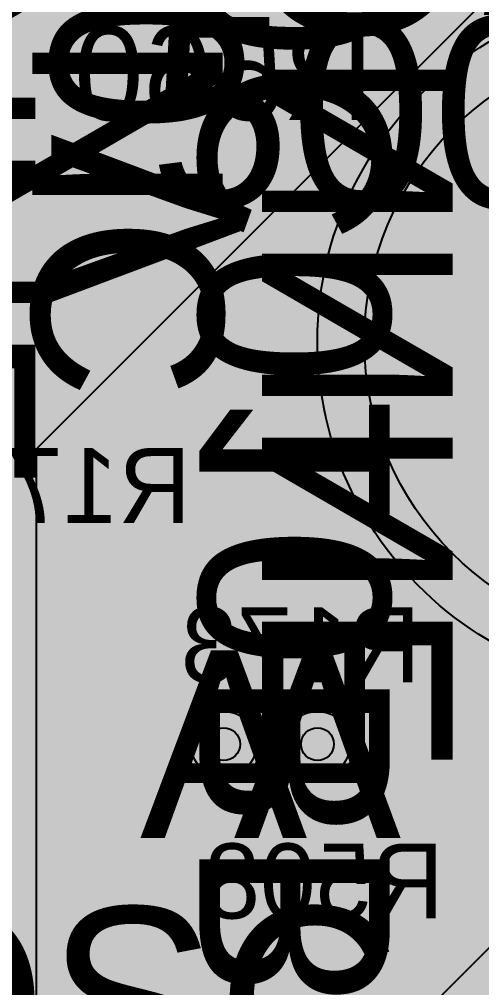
# Model space of a CAD drawing. Extents: x -28 to 199, y -61 to 255.
# Drawn here: x 78.12 to 83.05, y 168.1 to 178.43 of the extents above; entities that cross this region are included whole.
import ezdxf
from ezdxf.enums import TextEntityAlignment as Align

# ---------------------------------------------------------------- set-up
doc = ezdxf.new("R2010")
doc.units = 0
doc.header["$MEASUREMENT"] = 0
for name, color, linetype in [('ASSEMBLY_PART_NUMBERS_BTM', 191, 'CONTINUOUS'), ('ASSEMBLY_PART_NUMBERS_TOP', 102, 'CONTINUOUS'), ('DRILL_DRAWING', 21, 'CONTINUOUS'), ('GENERATED_SILKSCREEN_BTM', 255, 'CONTINUOUS'), ('MOUNTING_HOLE_PADS_LAYER14', 150, 'CONTINUOUS'), ('MOUNTING_HOLE_PADS_LAYER17', 10, 'CONTINUOUS'), ('MOUNTING_HOLE_PADS_LAYER_2', 230, 'CONTINUOUS'), ('MOUNTING_HOLE_PADS_LAYER_3', 81, 'CONTINUOUS'), ('PLANE_DATA_LAYER_TOP', 150, 'CONTINUOUS'), ('PLANE_SHAPES_LAYER_2', 230, 'CONTINUOUS'), ('PLANE_SHAPES_LAYER_3', 81, 'CONTINUOUS'), ('PLANE_SHAPES_LAYER_TOP', 150, 'CONTINUOUS'), ('SILKSCREEN_REF_DES_BTM', 211, 'CONTINUOUS'), ('TRACES_LAYER_BOTTOM', 10, 'CONTINUOUS'), ('TRACES_LAYER_TOP', 150, 'CONTINUOUS'), ('VIA_HOLES_LAYER_2', 30, 'CONTINUOUS'), ('VIA_HOLES_LAYER_3', 30, 'CONTINUOUS'), ('VIA_HOLES_LAYER_BOTTOM', 30, 'CONTINUOUS'), ('VIA_HOLES_LAYER_TOP', 30, 'CONTINUOUS'), ('VIA_PADS_LAYER_2', 230, 'CONTINUOUS'), ('VIA_PADS_LAYER_3', 81, 'CONTINUOUS'), ('VIA_PADS_LAYER_BOTTOM', 10, 'CONTINUOUS'), ('VIA_PADS_LAYER_TOP', 150, 'CONTINUOUS')]:
    doc.layers.add(name, color=color, linetype=linetype)
doc.styles.add('VERIBEST_GERBER_0', font='txt')

msp = doc.modelspace()

# ---------------------------------------------------------------- hatches: boundary and pattern name
at = {"layer": 'PLANE_DATA_LAYER_TOP'}
h = msp.add_hatch(color=256, dxfattribs=at)
h.paths.add_polyline_path([(86.46345, 185.47384, -0.19890996), (86.44113, 185.41995), (76.79709, 175.77591, 0.19891222), (76.65064, 175.42236), (76.65064, 172.0512, -0.41421356), (76.57444, 171.975), (76.55908, 171.975, -0.34960235), (76.48481, 172.03416, 0.51303083), (75.58599, 172.41127, -0.13857401), (75.54611, 172.4), (75.273, 172.4, 0.19891222), (74.91945, 172.25355), (74.86728, 172.20138, -0.19891337), (74.81339, 172.17906), (73.0762, 172.17906, -0.41421356), (73, 172.25526), (73, 177.99999, 0.41421356), (72.99999, 178), (66.25001, 178, 0.41421356), (66.25, 177.99999), (66.25, 172.17423, -0.26441984), (66.21277, 172.10875, 0.06223681), (66.1149, 172.03262), (64.03758, 169.9553, 0.19891222), (63.89113, 169.60175), (63.89113, 163.70176, -0.19890996), (63.86882, 163.64788), (62.49325, 162.27232, -0.19891337), (62.43937, 162.25), (50.8262, 162.25, -0.41421356), (50.75, 162.3262), (50.75, 162.9238, -0.41421356), (50.8262, 163), (51.65, 163, 0.41421356), (52.1, 163.45), (52.1, 164.55, 0.41421356), (51.65, 165), (50.8262, 165, -0.41421356), (50.75, 165.0762), (50.75, 165.24999, 0.41421356), (50.74999, 165.25), (45.59232, 165.25, -0.27336965), (45.52557, 165.28944, 0.46613549), (44.62396, 165.46754, -0.62978567), (44.5, 165.52692), (44.5, 166.46541, -0.41421356), (44.5762, 166.54161), (45.72687, 166.54161, 0.19891222), (46.08042, 166.68806), (47.40897, 168.0166, -0.57455463), (47.53629, 167.98306, 3.37781902), (47.8637, 169.02144, -0.63410753), (47.73901, 169.08022), (47.73901, 171.66978, -0.63410753), (47.8637, 171.72856, 2.12110461), (47.8637, 173.27144, -0.63410753), (47.73901, 173.33022), (47.73901, 175.91978, -0.63410753), (47.8637, 175.97856, 2.12110461), (47.8637, 177.52144, -0.63410753), (47.73901, 177.58022), (47.73901, 177.63997, -0.19890996), (47.76133, 177.69385), (54.79516, 184.72768, -0.19891337), (54.84904, 184.75), (70.49999, 184.75, 0.41421356), (70.5, 184.75001), (70.5, 186.26253, -0.67924677), (70.6317, 186.31474, 2.52213094), (70.6317, 187.68526, -0.67924677), (70.5, 187.73747), (70.5, 188.80253, -0.67924677), (70.6317, 188.85475, 2.52213094), (70.6317, 190.22526, -0.67924677), (70.5, 190.27747), (70.5, 192.38236, -0.41421356), (70.5762, 192.45856), (75.37844, 192.45856, 0.19891222), (75.73199, 192.60501), (77.35466, 194.22768, -0.19891337), (77.40854, 194.25), (80.57383, 194.25, -0.7996942), (80.60652, 194.10497, 0.28956578), (79.75, 192.75, 1), (82.75, 192.75, 0.28956578), (81.89348, 194.10497, -0.7996942), (81.92617, 194.25), (84.07383, 194.25, -0.7996942), (84.10652, 194.10497, 0.28956578), (83.25, 192.75, 1), (86.25, 192.75, 0.28956578), (85.39348, 194.10497, -0.7996942), (85.42617, 194.25), (86.20374, 194.25, -0.19891337), (86.25763, 194.22768), (86.44113, 194.04418, -0.19890996), (86.46345, 193.9903)], flags=0)
h.paths.add_polyline_path([(54.4, 180.5, -1), (55.6, 180.5, -1)], flags=0)
h.paths.add_polyline_path([(57.77476, 179.99969, -0.62139939), (57.7173, 180.12366, 3.40655797), (57.10196, 179.91855, -0.62139556), (57.13037, 179.7849, 5.7138725)], flags=0)
h.paths.add_polyline_path([(58.65, 180.5, -1), (59.85, 180.5, -1)], flags=0)
h.paths.add_polyline_path([(57.25, 175.5, -1), (60.25, 175.5, -1)], flags=0)
h.paths.add_polyline_path([(59, 168.5, -1), (61, 168.5, -1)], flags=0)
h.paths.add_polyline_path([(59.25, 179, -1), (61.25, 179, -1)], flags=0)
h.paths.add_polyline_path([(60, 173.5, -1), (62, 173.5, -1)], flags=0)
h.paths.add_polyline_path([(60.9, 167.5, -1), (62.1, 167.5, -1)], flags=0)
h.paths.add_polyline_path([(60.9, 171.5, -1), (62.1, 171.5, -1)], flags=0)
h.paths.add_polyline_path([(60.9, 180.5, -1), (62.1, 180.5, -1)], flags=0)
h.paths.add_polyline_path([(63.64804, 179.91855, 3.40655797), (63.0327, 180.12366, -0.62139939), (62.97524, 179.99969, 5.7138725), (63.61963, 179.7849, -0.62139556)], flags=0)
h.paths.add_polyline_path([(74, 179.25, -1), (76, 179.25, -1)], flags=0)
h.paths.add_polyline_path([(76.5, 179.25, -1), (78.5, 179.25, -1)], flags=0)
h.paths.add_polyline_path([(78, 181, -1), (81, 181, -1)], flags=0)
h.paths.add_polyline_path([(80.25, 187, -1), (83.25, 187, -1)], flags=0)
msp.add_hatch(color=256, dxfattribs=at).paths.add_polyline_path([(86.5, 181.6738, 0.41421356), (86.4238, 181.75), (86.23176, 181.75, 0.19891337), (86.17788, 181.72768), (78.32296, 173.87276, 0.19890996), (78.30064, 173.81888), (78.30064, 173.81888), (78.30064, 166.97052, -0.19891222), (78.1542, 166.61696), (77.5919, 166.05466, 0.19890996), (77.56958, 166.00078), (77.56958, 166.00078, 0.30774856), (77.61776, 165.92992, -0.30774784), (78.25, 165), (78.25, 165, -0.82743842), (76.32008, 164.63224, 0.5397055), (76.19534, 164.6581), (73.02232, 161.48508, 0.19890996), (73, 161.4312), (73, 161.4312), (73, 155.78002), (73, 155.78002, 0.66818199), (73.13008, 155.72614), (74.98008, 157.57614, 0.19890996), (75.0024, 157.63002), (75.0024, 157.63002), (75.0024, 161.65087, -0.19891222), (75.14884, 162.00442), (76.84398, 163.69955, -0.19891222), (77.19753, 163.846), (78.41925, 163.846, 0.19891337), (78.47313, 163.86832), (85.86228, 171.25746, 0.19890996), (85.8846, 171.31134), (85.8846, 171.31134, 0.47891425), (85.79208, 171.38578, -0.47891231), (81.3, 175, -0.53255377), (86.39507, 178.42692, 0.53255429), (86.5, 178.4975)], flags=0)
at = {"layer": 'PLANE_SHAPES_LAYER_2'}
h = msp.add_hatch(color=256, dxfattribs=at)
h.paths.add_polyline_path([(169.5, 129.25), (149.5, 129.25), (142.25, 122), (142.25, 90.5), (147.5, 90.5), (147.5, 80), (154, 80), (154, 69.25), (131.75, 69.25), (131.75, 73.25), (121.25, 73.25), (121.25, 81), (110.5, 81), (110.5, 125.75), (106.5, 125.75), (106.5, 128.75), (93.5, 128.75), (93.5, 120.25), (91.75, 120.25), (91.75, 121.5), (80, 121.5), (80, 118.25), (73.25, 118.25), (73.25, 124.5), (67.5, 124.5), (67.5, 128), (57.75, 128), (57.75, 120.25), (55.25, 120.25), (55.25, 121.5), (47.5, 121.5), (47.5, 119), (35, 119), (35, 134.75), (32.75, 134.75), (32.75, 159.75), (29.25, 159.75), (29.25, 175.25), (22.5, 175.25), (22.5, 195.25), (17.25, 195.25), (17.25, 198), (22.5, 198), (22.5, 216.5), (40.25, 216.5), (40.25, 235.5), (54.5, 235.5), (54.5, 254), (87.25, 254), (87.25, 236.25), (86.25, 236.25), (86.25, 228.75), (81, 228.75), (81, 218.75), (95.25, 218.75), (95.25, 194.5), (87, 194.5), (87, 172), (131.1, 172), (131.1, 208.75), (115.5, 208.75), (115.5, 213.75), (106.75, 213.75), (106.75, 218.75), (110.25, 222.25), (110.25, 226.25), (142.5, 226.25), (142.5, 221.5), (160.5, 221.5), (160.5, 240.75), (169.5, 240.75)])
h.paths.add_polyline_path([(35.5, 149.5), (41.75, 149.5), (41.75, 152), (39.25, 152), (39.25, 154), (37.75, 154), (37.75, 152), (35.5, 152)], flags=16)
h.paths.add_polyline_path([(37.5, 125.75), (37.5, 128.75), (42.75, 128.75), (42.75, 125.75)], flags=16)
h.paths.add_polyline_path([(52, 127.75), (52, 130.75), (54.25, 130.75), (54.25, 127.75)], flags=16)
h.paths.add_polyline_path([(50.75, 219.5), (50.75, 226.5), (71.75, 226.5), (71.75, 219.5)], flags=16)
h.paths.add_polyline_path([(66.5, 150.75), (66.5, 177.5), (72.25, 177.5), (72.25, 150.75)], flags=16)
h.paths.add_polyline_path([(47.25, 185.25), (73, 185.25), (73, 188.25), (70.25, 188.25), (70.25, 191), (47.25, 191)], flags=16)
h.paths.add_polyline_path([(84.5, 208), (84.5, 212.75), (85, 212.75), (85, 208)], flags=16)
h.paths.add_polyline_path([(61.5, 137.25), (87.75, 137.25), (87.75, 140.5), (84.75, 140.5), (84.75, 143), (61.5, 143)], flags=16)
h.paths.add_polyline_path([(88.75, 127), (88.75, 130), (91, 130), (91, 127)], flags=16)
h.paths.add_polyline_path([(85.5, 130.25), (85.5, 132.5), (91, 132.5), (91, 130.25)], flags=16)
h.paths.add_polyline_path([(108.75, 142.25), (135.75, 142.25), (135.75, 145.75), (132.25, 145.75), (132.25, 149), (108.75, 149)], flags=16)
h.paths.add_polyline_path([(114.25, 126.75), (140.75, 126.75), (140.75, 129.75), (137.25, 129.75), (137.25, 133), (114.25, 133)], flags=16)
h.paths.add_polyline_path([(155.25, 180.25), (166.25, 180.25), (166.25, 186.25), (152.25, 186.25), (152.25, 183), (155.25, 183)], flags=16)
at = {"layer": 'PLANE_SHAPES_LAYER_3'}
h = msp.add_hatch(color=256, dxfattribs=at)
h.paths.add_polyline_path([(169.5, 129.25), (149.5, 129.25), (142.25, 122), (142.25, 90.5), (147.5, 90.5), (147.5, 80), (154, 80), (154, 69.25), (131.75, 69.25), (131.75, 73.25), (121.25, 73.25), (121.25, 81), (110.5, 81), (110.5, 125.75), (106.5, 125.75), (106.5, 128.75), (93.5, 128.75), (93.5, 120.25), (91.75, 120.25), (91.75, 121.5), (80, 121.5), (80, 118.25), (73.25, 118.25), (73.25, 124.5), (67.5, 124.5), (67.5, 127.75), (58.25, 127.75), (58.25, 130.25), (88.75, 130.25), (88.75, 127), (91, 127), (91, 132.5), (55, 132.5), (55, 131.25), (52, 131.25), (52, 127.75), (55, 127.75), (55, 127.25), (57.75, 127.25), (57.75, 120.25), (55.25, 120.25), (55.25, 121.5), (47.5, 121.5), (47.5, 119), (35, 119), (35, 134.75), (32.75, 134.75), (32.75, 159.75), (29.25, 159.75), (29.25, 175.25), (22.5, 175.25), (22.5, 195.25), (17.25, 195.25), (17.25, 198), (22.5, 198), (22.5, 216.5), (40.25, 216.5), (40.25, 235.5), (54.5, 235.5), (54.5, 254), (87.25, 254), (87.25, 236.25), (86.25, 236.25), (86.25, 228.75), (81, 228.75), (81, 218.75), (95.25, 218.75), (95.25, 194.5), (87, 194.5), (87, 172), (131.1, 172), (131.1, 208.75), (115.5, 208.75), (115.5, 213.75), (106.75, 213.75), (106.75, 218.75), (110.25, 222.25), (110.25, 226.25), (142.5, 226.25), (142.5, 221.5), (160.5, 221.5), (160.5, 240.75), (169.5, 240.75)])
h.paths.add_polyline_path([(35.5, 149.5), (41.75, 149.5), (41.75, 152), (39.25, 152), (39.25, 154), (37.75, 154), (37.75, 152), (35.5, 152)], flags=16)
h.paths.add_polyline_path([(37.5, 125.75), (37.5, 128.75), (42.75, 128.75), (42.75, 125.75)], flags=16)
h.paths.add_polyline_path([(50.75, 219.5), (50.75, 226.5), (71.75, 226.5), (71.75, 219.5)], flags=16)
h.paths.add_polyline_path([(66.5, 150.75), (66.5, 177.5), (72.25, 177.5), (72.25, 150.75)], flags=16)
h.paths.add_polyline_path([(47.25, 185.25), (73, 185.25), (73, 188.25), (70.25, 188.25), (70.25, 191), (47.25, 191)], flags=16)
h.paths.add_polyline_path([(84.5, 208), (84.5, 212.75), (85, 212.75), (85, 208)], flags=16)
h.paths.add_polyline_path([(61.5, 137.25), (87.75, 137.25), (87.75, 140.5), (84.75, 140.5), (84.75, 143), (61.5, 143)], flags=16)
h.paths.add_polyline_path([(108.75, 142.25), (135.75, 142.25), (135.75, 145.75), (132.25, 145.75), (132.25, 149), (108.75, 149)], flags=16)
h.paths.add_polyline_path([(114.25, 126.75), (140.75, 126.75), (140.75, 129.75), (137.25, 129.75), (137.25, 133), (114.25, 133)], flags=16)
h.paths.add_polyline_path([(155.25, 180.25), (166.25, 180.25), (166.25, 186.25), (152.25, 186.25), (152.25, 183), (155.25, 183)], flags=16)
at = {"layer": 'VIA_HOLES_LAYER_2'}
h = msp.add_hatch(color=256, dxfattribs=at)
edge = h.paths.add_edge_path()
edge.add_arc((80.3, 170.7), 0.175, 0, 360)
h = msp.add_hatch(color=256, dxfattribs=at)
edge = h.paths.add_edge_path()
edge.add_arc((81.3, 170.7), 0.175, 0, 360)
at = {"layer": 'VIA_HOLES_LAYER_3'}
h = msp.add_hatch(color=256, dxfattribs=at)
edge = h.paths.add_edge_path()
edge.add_arc((80.3, 170.7), 0.175, 0, 360)
h = msp.add_hatch(color=256, dxfattribs=at)
edge = h.paths.add_edge_path()
edge.add_arc((81.3, 170.7), 0.175, 0, 360)
at = {"layer": 'VIA_HOLES_LAYER_BOTTOM'}
h = msp.add_hatch(color=256, dxfattribs=at)
edge = h.paths.add_edge_path()
edge.add_arc((80.3, 170.7), 0.175, 0, 360)
h = msp.add_hatch(color=256, dxfattribs=at)
edge = h.paths.add_edge_path()
edge.add_arc((81.3, 170.7), 0.175, 0, 360)
at = {"layer": 'VIA_HOLES_LAYER_TOP'}
h = msp.add_hatch(color=256, dxfattribs=at)
edge = h.paths.add_edge_path()
edge.add_arc((80.3, 170.7), 0.175, 0, 360)
h = msp.add_hatch(color=256, dxfattribs=at)
edge = h.paths.add_edge_path()
edge.add_arc((81.3, 170.7), 0.175, 0, 360)

# ---------------------------------------------------------------- linework, layer by layer
at = {"layer": 'GENERATED_SILKSCREEN_BTM', "const_width": 0.15}
for points in [[(78.921, 178.202), (78.753, 178.339), (78.749, 178.34), (78.747, 178.341), (78.745, 178.342), (78.741, 178.343), (78.404, 178.343), (78.4, 178.342), (78.398, 178.341), (78.395, 178.34), (78.391, 178.339), (78.223, 178.202), (78.22, 178.197), (78.219, 178.193), (78.217, 178.19), (78.216, 178.186), (78.216, 177.5), (78.217, 177.497), (78.219, 177.49), (78.22, 177.488), (78.223, 177.484), (78.391, 177.347), (78.395, 177.346), (78.398, 177.345), (78.399, 177.344), (78.401, 177.343), (78.404, 177.343), (78.741, 177.343), (78.745, 177.344), (78.749, 177.345), (78.753, 177.347), (78.921, 177.484), (78.924, 177.486), (78.925, 177.487), (78.927, 177.49), (78.929, 177.497), (78.93, 177.5), (78.93, 178.186), (78.929, 178.19), (78.927, 178.193), (78.926, 178.197), (78.921, 178.202)], [(78.798, 177.434), (78.735, 177.384), (78.412, 177.384), (78.256, 177.51), (78.256, 178.176), (78.315, 178.223), (78.798, 177.434)], [(78.889, 178.176), (78.889, 177.51), (78.83, 177.46), (78.346, 178.249), (78.412, 178.302), (78.735, 178.302), (78.889, 178.176)], [(79.336, 178.339), (79.168, 178.202), (79.164, 178.197), (79.162, 178.189), (79.163, 178.183), (79.165, 178.178), (79.168, 178.174), (79.173, 178.17), (79.178, 178.167), (79.183, 178.166), (79.188, 178.166), (79.192, 178.169), (79.356, 178.302), (79.68, 178.302), (79.834, 178.176), (79.834, 177.817), (79.698, 177.928), (79.694, 177.929), (79.692, 177.93), (79.691, 177.93), (79.691, 177.931), (79.686, 177.932), (79.349, 177.932), (79.345, 177.931), (79.345, 177.93), (79.343, 177.93), (79.34, 177.929), (79.337, 177.928), (79.168, 177.792), (79.167, 177.789), (79.165, 177.788), (79.164, 177.787), (79.164, 177.785), (79.162, 177.778), (79.161, 177.775), (79.161, 177.5), (79.162, 177.495), (79.164, 177.491), (79.165, 177.487), (79.168, 177.484), (79.336, 177.347), (79.341, 177.345), (79.342, 177.344), (79.345, 177.344), (79.346, 177.343), (79.347, 177.343), (79.349, 177.343), (79.686, 177.343), (79.69, 177.344), (79.694, 177.345), (79.698, 177.347), (79.866, 177.484), (79.869, 177.486), (79.87, 177.487), (79.872, 177.49), (79.874, 177.497), (79.875, 177.5), (79.875, 178.186), (79.874, 178.191), (79.872, 178.195), (79.87, 178.197), (79.869, 178.199), (79.866, 178.202), (79.698, 178.339), (79.694, 178.34), (79.692, 178.341), (79.69, 178.342), (79.686, 178.343), (79.349, 178.343), (79.345, 178.342), (79.343, 178.341), (79.34, 178.34), (79.336, 178.339)], [(80.632, 177.999), (80.636, 177.998), (80.639, 177.997), (80.643, 177.995), (80.779, 177.885), (80.779, 178.302), (80.126, 178.302), (80.119, 178.304), (80.113, 178.308), (80.11, 178.315), (80.109, 178.322), (80.11, 178.33), (80.113, 178.336), (80.119, 178.341), (80.126, 178.343), (80.801, 178.343), (80.808, 178.341), (80.814, 178.336), (80.819, 178.33), (80.821, 178.323), (80.821, 177.842), (80.82, 177.835), (80.817, 177.83), (80.813, 177.827), (80.806, 177.825), (80.802, 177.823), (80.797, 177.822), (80.792, 177.823), (80.788, 177.826), (80.625, 177.959), (80.302, 177.959), (80.146, 177.832), (80.146, 177.51), (80.302, 177.385), (80.625, 177.385), (80.788, 177.517), (80.795, 177.52), (80.801, 177.52), (80.808, 177.516), (80.813, 177.511), (80.817, 177.504), (80.819, 177.497), (80.818, 177.493), (80.817, 177.49), (80.815, 177.487), (80.812, 177.485), (80.643, 177.347), (80.64, 177.345), (80.636, 177.345), (80.632, 177.343), (80.295, 177.343), (80.293, 177.343), (80.291, 177.344), (80.29, 177.344), (80.288, 177.345), (80.286, 177.345), (80.282, 177.347), (80.113, 177.485), (80.11, 177.488), (80.109, 177.49), (80.107, 177.496), (80.106, 177.5), (80.106, 177.842), (80.107, 177.846), (80.109, 177.852), (80.109, 177.854), (80.111, 177.855), (80.112, 177.857), (80.113, 177.859), (80.282, 177.995), (80.287, 177.997), (80.291, 177.998), (80.295, 177.999), (80.632, 177.999)], [(81.057, 177.963), (81.054, 177.965), (81.053, 177.97), (81.051, 177.975), (81.05, 177.98), (81.05, 178.186), (81.051, 178.191), (81.053, 178.194), (81.053, 178.197), (81.054, 178.198), (81.056, 178.199), (81.057, 178.201), (81.227, 178.339), (81.232, 178.341), (81.236, 178.342), (81.24, 178.343), (81.744, 178.343), (81.753, 178.341), (81.759, 178.336), (81.764, 178.33), (81.766, 178.323), (81.766, 177.363), (81.764, 177.355), (81.759, 177.35), (81.753, 177.347), (81.746, 177.346), (81.738, 177.347), (81.731, 177.35), (81.726, 177.355), (81.724, 177.363), (81.724, 177.823), (81.254, 177.823), (81.09, 177.357), (81.086, 177.35), (81.079, 177.346), (81.072, 177.345), (81.065, 177.347), (81.059, 177.35), (81.054, 177.355), (81.052, 177.362), (81.053, 177.37), (81.217, 177.836), (81.057, 177.963)], [(81.724, 178.302), (81.246, 178.302), (81.09, 178.176), (81.09, 177.99), (81.246, 177.863), (81.724, 177.863), (81.724, 178.302)], [(79.834, 177.765), (79.834, 177.51), (79.68, 177.384), (79.357, 177.384), (79.201, 177.51), (79.201, 177.765), (79.357, 177.892), (79.68, 177.892), (79.834, 177.765)], [(78.9712, 173.0792), (78.9776, 173.0776), (78.9816, 173.0744), (78.9832, 173.0688), (78.984, 173.0624), (78.9832, 173.0568), (78.9816, 173.0512), (78.9776, 173.0472), (78.9712, 173.0464), (78.6592, 173.0464), (78.6536, 173.0472), (78.6488, 173.0512), (78.6464, 173.0568), (78.6456, 173.0624), (78.6464, 173.0688), (78.6488, 173.0744), (78.6536, 173.0776), (78.6592, 173.0792), (78.8, 173.0792), (78.8, 173.8304), (78.8008, 173.836), (78.8032, 173.84), (78.8072, 173.8424), (78.8128, 173.8432), (78.8168, 173.844), (78.8208, 173.844), (78.824, 173.8424), (78.8272, 173.8392), (78.9832, 173.62), (78.9848, 173.6168), (78.9856, 173.6144), (78.9856, 173.6088), (78.9832, 173.604), (78.9792, 173.6), (78.9744, 173.5968), (78.9688, 173.5952), (78.9656, 173.5952), (78.9632, 173.596), (78.9592, 173.6008), (78.8312, 173.78), (78.8312, 173.0792), (78.9712, 173.0792)], [(77.8032, 173.8464), (78.3432, 173.8464), (78.3488, 173.8448), (78.3536, 173.8408), (78.356, 173.836), (78.3568, 173.8296), (78.356, 173.824), (78.3536, 173.8184), (78.3488, 173.8144), (78.3432, 173.8136), (77.8304, 173.8136), (78.248, 173.0704)], [(78.248, 173.0704), (78.2496, 173.0648), (78.2488, 173.0592), (78.2456, 173.0544), (78.2408, 173.0512), (78.2352, 173.0496), (78.2296, 173.0488), (78.2248, 173.0504), (78.2208, 173.0552), (77.7896, 173.8224)], [(79.276, 173.5424), (79.2736, 173.544), (79.2728, 173.548), (79.2712, 173.552), (79.2704, 173.556), (79.2704, 173.7208), (79.2712, 173.7248), (79.2728, 173.7272), (79.2728, 173.7296), (79.2736, 173.7304), (79.2752, 173.7312), (79.276, 173.7328), (79.412, 173.8432), (79.416, 173.8448), (79.4192, 173.8456), (79.4224, 173.8464), (79.8256, 173.8464), (79.8328, 173.8448), (79.8376, 173.8408), (79.8416, 173.836), (79.8432, 173.8304), (79.8432, 173.0624), (79.8416, 173.056), (79.8376, 173.052), (79.8328, 173.0496), (79.8272, 173.0488), (79.8208, 173.0496), (79.8152, 173.052), (79.8112, 173.056), (79.8096, 173.0624), (79.8096, 173.4304), (79.4336, 173.4304), (79.3024, 173.0576), (79.2992, 173.052), (79.2936, 173.0488), (79.288, 173.048), (79.2824, 173.0496), (79.2776, 173.052), (79.2736, 173.056), (79.272, 173.0616), (79.2728, 173.068), (79.404, 173.4408), (79.276, 173.5424)], [(79.8096, 173.8136), (79.4272, 173.8136), (79.3024, 173.7128), (79.3024, 173.564), (79.4272, 173.4624), (79.8096, 173.4624), (79.8096, 173.8136)], [(81.4212, 171.3792), (81.4276, 171.3776), (81.4316, 171.3744), (81.4332, 171.3688), (81.434, 171.3624), (81.4332, 171.3568), (81.4316, 171.3512), (81.4276, 171.3472), (81.4212, 171.3464), (81.1092, 171.3464), (81.1036, 171.3472), (81.0988, 171.3512), (81.0964, 171.3568), (81.0956, 171.3624), (81.0964, 171.3688), (81.0988, 171.3744), (81.1036, 171.3776), (81.1092, 171.3792), (81.25, 171.3792), (81.25, 172.1304), (81.2508, 172.136), (81.2532, 172.14), (81.2572, 172.1424), (81.2628, 172.1432), (81.2668, 172.144), (81.2708, 172.144), (81.274, 172.1424), (81.2772, 172.1392), (81.4332, 171.92), (81.4348, 171.9168), (81.4356, 171.9144), (81.4356, 171.9088), (81.4332, 171.904), (81.4292, 171.9), (81.4244, 171.8968), (81.4188, 171.8952), (81.4156, 171.8952), (81.4132, 171.896), (81.4092, 171.9008), (81.2812, 172.08), (81.2812, 171.3792), (81.4212, 171.3792)], [(79.9108, 171.3496), (80.046, 171.4592), (80.0484, 171.4608), (80.05, 171.4632), (80.0508, 171.4656), (80.0508, 171.468), (80.05, 171.4736), (80.0468, 171.4792), (80.0428, 171.4832), (80.038, 171.4864), (80.0324, 171.4872), (80.0268, 171.4856), (79.8964, 171.3792), (79.638, 171.3792), (79.5132, 171.48), (79.5132, 171.6288), (79.6364, 171.7304), (79.7692, 171.7304), (79.7756, 171.732), (79.7796, 171.7352), (79.782, 171.7408), (79.7828, 171.7464), (79.782, 171.752), (79.7796, 171.7568), (79.7756, 171.7608), (79.7692, 171.7624), (79.6364, 171.7624), (79.5132, 171.864), (79.5132, 172.0128), (79.638, 172.1136), (79.8964, 172.1136), (80.0268, 172.0072), (80.0324, 172.0056), (80.038, 172.0064), (80.0428, 172.0088), (80.0468, 172.0136), (80.05, 172.0184), (80.0508, 172.024), (80.0508, 172.0272), (80.05, 172.0296), (80.0484, 172.032), (80.046, 172.0336), (79.9108, 172.1432), (79.9084, 172.144), (79.906, 172.1448), (79.9052, 172.1456), (79.902, 172.1464), (79.6324, 172.1464), (79.6284, 172.1456), (79.6268, 172.1448), (79.6252, 172.144), (79.622, 172.1432), (79.4868, 172.0336), (79.4844, 172.0296), (79.4836, 172.0264), (79.482, 172.024), (79.4812, 172.0208), (79.4812, 171.856), (79.482, 171.8536), (79.4836, 171.848), (79.4844, 171.844), (79.4868, 171.8424), (79.6044, 171.7464), (79.4868, 171.6504), (79.486, 171.6488), (79.4844, 171.6472), (79.4836, 171.6464), (79.4836, 171.6448), (79.482, 171.6392), (79.4812, 171.6368), (79.4812, 171.472), (79.482, 171.468), (79.4836, 171.4648), (79.4844, 171.4616), (79.4868, 171.4592), (79.622, 171.3496), (79.6252, 171.348), (79.626, 171.3472), (79.6284, 171.3472), (79.6292, 171.3464), (79.63, 171.3464), (79.6324, 171.3464), (79.902, 171.3464), (79.9052, 171.3472), (79.9084, 171.348), (79.9108, 171.3496)], [(80.698, 171.3704), (80.6996, 171.3648), (80.6988, 171.3592), (80.6956, 171.3544), (80.6908, 171.3512), (80.6852, 171.3496), (80.6796, 171.3488), (80.6748, 171.3504), (80.6708, 171.3552), (80.2396, 172.1224), (80.238, 172.1264), (80.238, 172.1296), (80.238, 172.1328), (80.2396, 172.136), (80.242, 172.1408), (80.2452, 172.144), (80.2492, 172.1456), (80.2532, 172.1464), (80.7932, 172.1464), (80.7988, 172.1448), (80.8036, 172.1408), (80.806, 172.136), (80.8068, 172.1296), (80.806, 172.124), (80.8036, 172.1184), (80.7988, 172.1144), (80.7932, 172.1136), (80.2804, 172.1136), (80.698, 171.3704)], [(81.726, 171.8424), (81.7236, 171.844), (81.7228, 171.848), (81.7212, 171.852), (81.7204, 171.856), (81.7204, 172.0208), (81.7212, 172.0248), (81.7228, 172.0272), (81.7228, 172.0296), (81.7236, 172.0304), (81.7252, 172.0312), (81.726, 172.0328), (81.862, 172.1432), (81.866, 172.1448), (81.8692, 172.1456), (81.8724, 172.1464), (82.2756, 172.1464), (82.2828, 172.1448), (82.2876, 172.1408), (82.2916, 172.136), (82.2932, 172.1304), (82.2932, 171.3624), (82.2916, 171.356), (82.2876, 171.352), (82.2828, 171.3496), (82.2772, 171.3488), (82.2708, 171.3496), (82.2652, 171.352), (82.2612, 171.356), (82.2596, 171.3624), (82.2596, 171.7304), (81.8836, 171.7304), (81.7524, 171.3576), (81.7492, 171.352), (81.7436, 171.3488), (81.738, 171.348), (81.7324, 171.3496), (81.7276, 171.352), (81.7236, 171.356), (81.722, 171.3616), (81.7228, 171.368), (81.854, 171.7408), (81.726, 171.8424)], [(82.2596, 172.1136), (81.8772, 172.1136), (81.7524, 172.0128), (81.7524, 171.864), (81.8772, 171.7624), (82.2596, 171.7624), (82.2596, 172.1136)], [(79.7376, 169.3312), (79.7632, 169.2544), (79.7376, 169.1776), (79.7376, 169.1752), (79.7368, 169.172), (79.7368, 168.9248), (79.7368, 168.9224), (79.7376, 168.92), (79.7384, 168.9168), (79.7416, 168.9136), (79.8216, 168.8312), (79.8256, 168.828), (79.8296, 168.8272), (79.8328, 168.8264), (80.1264, 168.8264), (80.1288, 168.8264), (80.1312, 168.8272), (80.1344, 168.828), (80.1376, 168.8312), (80.2176, 168.9136), (80.2216, 168.9168), (80.2224, 168.92), (80.2224, 168.9248), (80.2224, 169.172), (80.2224, 169.1752), (80.2224, 169.1768), (80.2216, 169.1776), (80.196, 169.2544), (80.2216, 169.3312), (80.2224, 169.332), (80.2224, 169.3368), (80.2224, 169.5288), (80.2224, 169.532), (80.2216, 169.536), (80.2176, 169.54), (80.1376, 169.6224), (80.1344, 169.6248), (80.1312, 169.6256), (80.1288, 169.6264), (80.1264, 169.6264), (79.8328, 169.6264), (79.8296, 169.6256), (79.8256, 169.6248), (79.8216, 169.6224), (79.7416, 169.54), (79.7384, 169.5352), (79.7376, 169.532), (79.7368, 169.5288), (79.7368, 169.3368), (79.7368, 169.3336), (79.7376, 169.332), (79.7376, 169.3312)], [(80.1904, 169.52), (80.1904, 169.3384), (80.1688, 169.2696), (79.792, 169.2696), (79.7688, 169.3384), (79.7688, 169.52), (79.84, 169.5936), (80.1184, 169.5936), (80.1904, 169.52)], [(81.0232, 169.5136), (80.8888, 169.6232), (80.8856, 169.624), (80.884, 169.6248), (80.8824, 169.6256), (80.8792, 169.6264), (80.6096, 169.6264), (80.6064, 169.6256), (80.6048, 169.6248), (80.6024, 169.624), (80.5992, 169.6232), (80.4648, 169.5136), (80.4624, 169.5096), (80.4616, 169.5064), (80.46, 169.504), (80.4592, 169.5008), (80.4592, 168.952), (80.46, 168.9496), (80.4616, 168.944), (80.4624, 168.9424), (80.4648, 168.9392), (80.5992, 168.8296), (80.6024, 168.8288), (80.6048, 168.828), (80.6056, 168.8272), (80.6072, 168.8264), (80.6096, 168.8264), (80.8792, 168.8264), (80.8824, 168.8272), (80.8856, 168.828), (80.8888, 168.8296), (81.0232, 168.9392), (81.0256, 168.9408), (81.0264, 168.9416), (81.028, 168.944), (81.0296, 168.9496), (81.0304, 168.952), (81.0304, 169.5008), (81.0296, 169.504), (81.028, 169.5064), (81.0272, 169.5096), (81.0232, 169.5136)], [(80.9976, 169.4928), (80.9976, 168.96), (80.9504, 168.92), (80.5632, 169.5512), (80.616, 169.5936), (80.8744, 169.5936), (80.9976, 169.4928)], [(81.636, 169.3512), (81.6392, 169.3504), (81.6416, 169.3496), (81.6448, 169.348), (81.7536, 169.26), (81.7536, 169.5936), (81.2312, 169.5936), (81.2256, 169.5952), (81.2208, 169.5984), (81.2184, 169.604), (81.2176, 169.6096), (81.2184, 169.616), (81.2208, 169.6208), (81.2256, 169.6248), (81.2312, 169.6264), (81.7712, 169.6264), (81.7768, 169.6248), (81.7816, 169.6208), (81.7856, 169.616), (81.7872, 169.6104), (81.7872, 169.2256), (81.7864, 169.22), (81.784, 169.216), (81.7808, 169.2136), (81.7752, 169.212), (81.772, 169.2104), (81.768, 169.2096), (81.764, 169.2104), (81.7608, 169.2128), (81.6304, 169.3192), (81.372, 169.3192), (81.2472, 169.2176), (81.2472, 168.96), (81.372, 168.86), (81.6304, 168.86), (81.7608, 168.9656), (81.7664, 168.968), (81.7712, 168.968), (81.7768, 168.9648), (81.7808, 168.9608), (81.784, 168.9552), (81.7856, 168.9496), (81.7848, 168.9464), (81.784, 168.944), (81.7824, 168.9416), (81.78, 168.94), (81.6448, 168.8296), (81.6424, 168.828), (81.6392, 168.828), (81.636, 168.8264), (81.3664, 168.8264), (81.3648, 168.8264), (81.3632, 168.8272), (81.3624, 168.8272), (81.3608, 168.828), (81.3592, 168.828), (81.356, 168.8296), (81.2208, 168.94), (81.2184, 168.9424), (81.2176, 168.944), (81.216, 168.9488), (81.2152, 168.952), (81.2152, 169.2256), (81.216, 169.2288), (81.2176, 169.2336), (81.2176, 169.2352), (81.2192, 169.236), (81.22, 169.2376), (81.2208, 169.2392), (81.356, 169.348), (81.36, 169.3496), (81.3632, 169.3504), (81.3664, 169.3512), (81.636, 169.3512)], [(81.976, 169.3224), (81.9736, 169.324), (81.9728, 169.328), (81.9712, 169.332), (81.9704, 169.336), (81.9704, 169.5008), (81.9712, 169.5048), (81.9728, 169.5072), (81.9728, 169.5096), (81.9736, 169.5104), (81.9752, 169.5112), (81.976, 169.5128), (82.112, 169.6232), (82.116, 169.6248), (82.1192, 169.6256), (82.1224, 169.6264), (82.5256, 169.6264), (82.5328, 169.6248), (82.5376, 169.6208), (82.5416, 169.616), (82.5432, 169.6104), (82.5432, 168.8424), (82.5416, 168.836), (82.5376, 168.832), (82.5328, 168.8296), (82.5272, 168.8288), (82.5208, 168.8296), (82.5152, 168.832), (82.5112, 168.836), (82.5096, 168.8424), (82.5096, 169.2104), (82.1336, 169.2104), (82.0024, 168.8376), (81.9992, 168.832), (81.9936, 168.8288), (81.988, 168.828), (81.9824, 168.8296), (81.9776, 168.832), (81.9736, 168.836), (81.972, 168.8416), (81.9728, 168.848), (82.104, 169.2208), (81.976, 169.3224)], [(82.5096, 169.5936), (82.1272, 169.5936), (82.0024, 169.4928), (82.0024, 169.344), (82.1272, 169.2424), (82.5096, 169.2424), (82.5096, 169.5936)], [(80.9248, 168.8992), (80.8744, 168.8592), (80.616, 168.8592), (80.4912, 168.96), (80.4912, 169.4928), (80.5384, 169.5304), (80.9248, 168.8992)], [(80.1904, 169.1688), (80.1904, 168.932), (80.1184, 168.8592), (79.84, 168.8592), (79.7688, 168.932), (79.7688, 169.1688), (79.792, 169.2376), (80.1688, 169.2376), (80.1904, 169.1688)]]:
    msp.add_lwpolyline(points, dxfattribs=at)
at = {"layer": 'MOUNTING_HOLE_PADS_LAYER14'}
msp.add_circle((85, 175), 3.2, dxfattribs=at)
at = {"layer": 'MOUNTING_HOLE_PADS_LAYER17'}
msp.add_circle((85, 175), 3.2, dxfattribs=at)
at = {"layer": 'MOUNTING_HOLE_PADS_LAYER_2'}
msp.add_circle((85, 175), 3.2, dxfattribs=at)
at = {"layer": 'MOUNTING_HOLE_PADS_LAYER_3'}
msp.add_circle((85, 175), 3.2, dxfattribs=at)
at = {"layer": 'PLANE_DATA_LAYER_TOP'}
msp.add_lwpolyline([(78.47313, 163.86832), (85.86228, 171.25746, 0.19890996), (85.8846, 171.31134), (85.8846, 171.31134, 0.47891425), (85.79208, 171.38578, -0.47891231), (81.3, 175, -0.53255377), (86.39507, 178.42692, 0.53255429), (86.5, 178.4975), (86.5, 181.6738, 0.41421356), (86.4238, 181.75), (86.23176, 181.75, 0.19891337), (86.17788, 181.72768), (78.32296, 173.87276, 0.19890996), (78.30064, 173.81888), (78.30064, 173.81888), (78.30064, 166.97052, -0.19891222)], format="xyb", dxfattribs=at)
at = {"layer": 'PLANE_SHAPES_LAYER_TOP'}
for points in [[(70.5, 178), (86.5, 178), (70.5, 190), (86.5, 190)], [(73, 148), (86.5, 148), (73, 178), (86.5, 178)]]:
    msp.add_solid(points, dxfattribs=at)
at = {"layer": 'TRACES_LAYER_BOTTOM', "const_width": 0.5}
for points in [[(75.85, 169), (75.9, 169), (77.92747, 171.02747), (77.92747, 173.53145), (79.30054, 174.90451), (79.30054, 177.88715), (86.84468, 185.43129), (86.84468, 192.62844), (87.50624, 193.29), (89, 193.29)], [(75.85, 167.25), (75.9, 167.25), (78.57747, 169.92747), (78.57747, 173.26221), (79.95054, 174.63527), (79.95054, 177.59523), (87.57002, 185.21471), (87.57002, 186.78002), (89, 188.21)], [(89, 184.79), (88.18683, 183.97683), (87.40709, 183.97683), (80.60054, 177.17028), (80.60054, 174.36604), (79.22747, 172.99297), (79.22747, 168.82747), (76.62426, 166.22427), (76.57426, 166.22427), (75.85, 165.5)]]:
    msp.add_lwpolyline(points, dxfattribs=at)
at = {"layer": 'TRACES_LAYER_TOP', "const_width": 0.5}
for points in [[(99.46, 219.25), (100.40587, 218.30413), (100.40587, 213.58939), (98.20966, 211.39318), (96.0922, 211.39318), (85.67458, 200.97556), (85.67458, 195.51784), (86.96345, 194.22897), (86.96345, 185.23517), (77.15064, 175.42236), (77.15064, 167.23975), (71.42229, 161.5114), (64.2345, 161.5114), (62.94139, 160.21829), (53.42297, 160.21829), (52.62383, 159.41915), (52.62383, 155.76767), (50.10616, 153.25), (48.85, 153.25)], [(59.04, 151.5), (59.04, 153.51677), (59.44569, 153.92246), (72.03351, 153.92246), (75.5024, 157.39135), (75.5024, 161.65087), (77.19753, 163.346), (78.65792, 163.346), (90.96881, 175.65688), (90.96881, 188.78119), (89, 190.75)], [(89, 182.25), (85.99309, 182.25), (77.80064, 174.05755), (77.80064, 166.97052), (72.46538, 161.63525), (72.46538, 159.62603), (71.75828, 158.91893), (63.25094, 158.91893), (62.63703, 159.53284), (60.07284, 159.53284), (59.04, 158.5)]]:
    msp.add_lwpolyline(points, dxfattribs=at)
at = {"layer": 'VIA_HOLES_LAYER_2'}
for centre in [(80.3, 170.7), (81.3, 170.7)]:
    msp.add_circle(centre, 0.175, dxfattribs=at)
at = {"layer": 'VIA_HOLES_LAYER_3'}
for centre in [(80.3, 170.7), (81.3, 170.7)]:
    msp.add_circle(centre, 0.175, dxfattribs=at)
at = {"layer": 'VIA_HOLES_LAYER_BOTTOM'}
for centre in [(80.3, 170.7), (81.3, 170.7)]:
    msp.add_circle(centre, 0.175, dxfattribs=at)
at = {"layer": 'VIA_HOLES_LAYER_TOP'}
for centre in [(80.3, 170.7), (81.3, 170.7)]:
    msp.add_circle(centre, 0.175, dxfattribs=at)
at = {"layer": 'VIA_PADS_LAYER_2'}
for centre in [(80.3, 170.7), (81.3, 170.7)]:
    msp.add_circle(centre, 0.4, dxfattribs=at)
at = {"layer": 'VIA_PADS_LAYER_3'}
for centre in [(80.3, 170.7), (81.3, 170.7)]:
    msp.add_circle(centre, 0.4, dxfattribs=at)
at = {"layer": 'VIA_PADS_LAYER_BOTTOM'}
for centre in [(80.3, 170.7), (81.3, 170.7)]:
    msp.add_circle(centre, 0.35, dxfattribs=at)
at = {"layer": 'VIA_PADS_LAYER_TOP'}
for centre in [(80.3, 170.7), (81.3, 170.7)]:
    msp.add_circle(centre, 0.35, dxfattribs=at)

# ---------------------------------------------------------------- texts
at = {"layer": 'ASSEMBLY_PART_NUMBERS_BTM', "style": 'VERIBEST_GERBER_0', "text_generation_flag": 2}
for s, p in [('CL21B106KOQNNNE', (80.71, 197)), ('ERJ-3GEY0R00V', (78.46, 197)), ('CL10C010BB8NNNC', (80.04, 184.5))]:
    msp.add_text(s, height=2.032, rotation=90, dxfattribs=at).set_placement(p, align=Align.TOP_LEFT)
at = {"layer": 'ASSEMBLY_PART_NUMBERS_TOP', "style": 'VERIBEST_GERBER_0'}
for s, p in [('CL10B104KB8SFNC', (80.29, 199.75)), ('CL21B225KOFNNNE', (78.29, 199.5))]:
    msp.add_text(s, height=2.032, rotation=270, dxfattribs=at).set_placement(p, align=Align.TOP_LEFT)
for s, p in [('5006', (79.5, 178.46)), ('TP-1_OSC_OSC', (61.5, 168.96))]:
    msp.add_text(s, height=2.032, dxfattribs=at).set_placement(p, align=Align.TOP_LEFT)
at = {"layer": 'DRILL_DRAWING', "style": 'VERIBEST_GERBER_0'}
for s, p in [('T', (77.5, 179.25)), ('A', (80.3, 170.7)), ('A', (81.3, 170.7))]:
    msp.add_text(s, height=2, dxfattribs=at).set_placement(p, align=Align.MIDDLE_CENTER)
at = {"layer": 'SILKSCREEN_REF_DES_BTM', "style": 'VERIBEST_GERBER_0', "text_generation_flag": 2}
for s, height, p in [('R560', 1, (81.9, 178.36)), ('R172', 0.8, (79.95, 173.86)), ('R173', 0.8, (82.4, 172.16)), ('R508', 0.8, (82.65, 169.64))]:
    msp.add_text(s, height=height, dxfattribs=at).set_placement(p, align=Align.TOP_LEFT)

doc.saveas('drawing.dxf')
